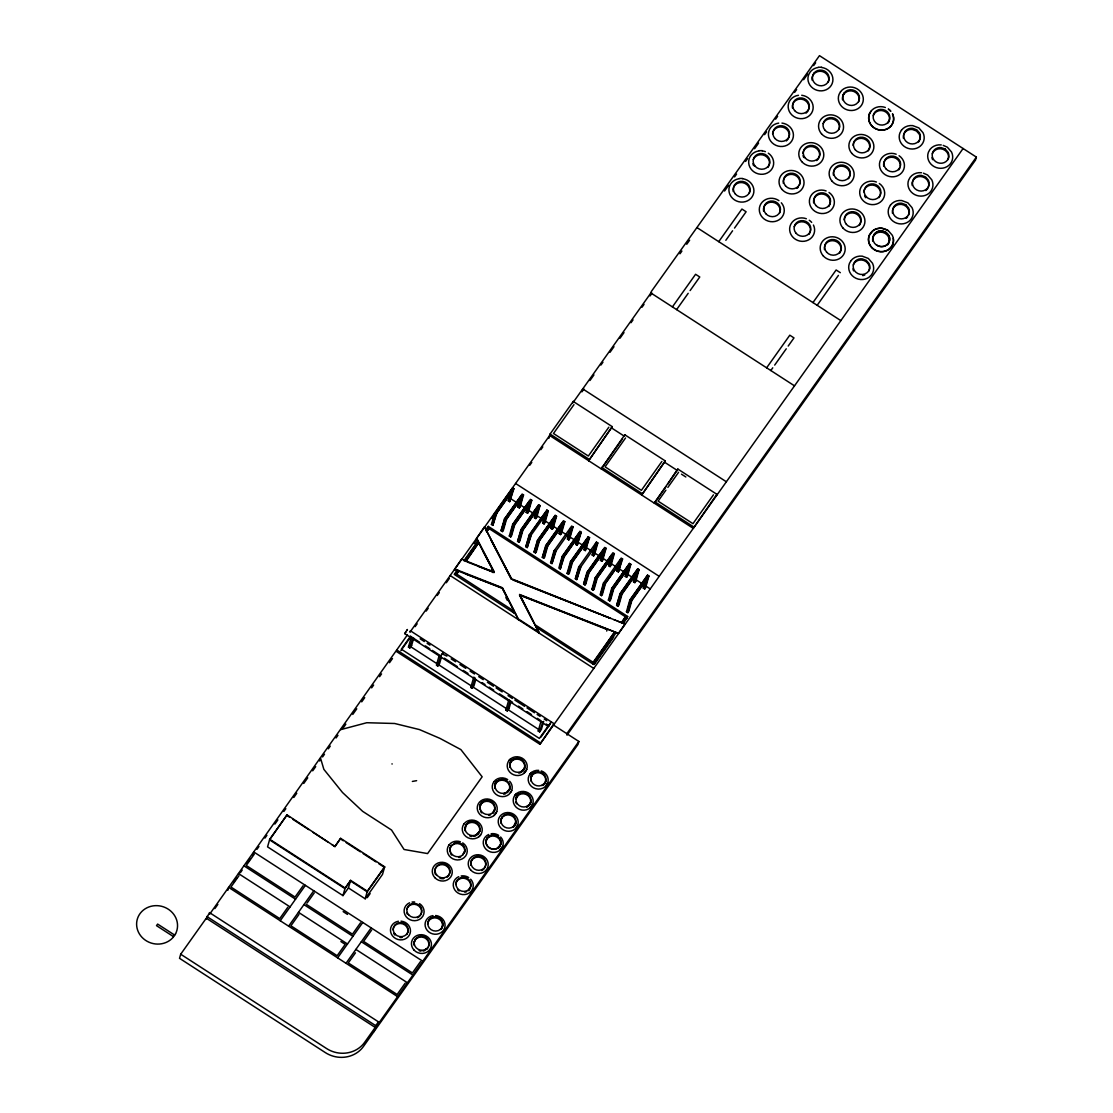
<?xml version="1.0" encoding="UTF-8"?>
<svg xmlns="http://www.w3.org/2000/svg" width="1113" height="1113" viewBox="0 0 1113 1113"><rect width="100%" height="100%" fill="white"/><g stroke="black" fill="none" stroke-linecap="round" stroke-linejoin="round"><path stroke-width="1.5" d="M548.292 726.469L550.949 722.337L548.292 726.469L404.673 633.603L407.4 629.499L407.066 630.348M479.981 806.842L481.178 803.405L484.085 801.068L482.235 801.805A7.902 7.332 15.9 0 0 479.647 806.8L481.192 803.405A7.554 7.026 15.9 0 0 483.404 813.241A7.554 7.026 15.9 0 0 493.796 811.558L495.007 808.121M500.627 844.586L496.885 848.551A7.568 7.026 15.9 0 1 485.964 841.484L487.174 838.061L490.068 835.71A7.568 7.026 15.9 0 1 500.627 844.572M535.033 772.408L533.183 773.145A7.902 7.332 15.9 0 0 530.595 778.14L532.125 774.759L535.033 772.408A7.554 7.026 15.9 0 1 545.954 779.476L545.593 781.27M414.189 942.544L415.386 939.108M475.919 834.987L479.981 831.119L477.547 834.013A7.568 7.026 15.9 0 1 465.151 829.769L466.208 824.496L469.102 822.159M465.025 850.332L462.549 855.118A7.554 7.026 15.9 0 1 451.21 845.616L450.362 847.243M485.964 841.484L487.174 838.061A7.554 7.026 15.9 0 1 497.567 836.364A7.554 7.026 15.9 0 1 499.779 846.214L498.513 847.563M500.947 820.392L502.158 816.956A7.554 7.026 15.9 0 0 513.496 826.472L515.055 825.29L515.931 823.578L513.483 826.472L515.973 821.686A7.554 7.026 15.9 0 0 505.052 814.619L502.158 816.956M518.435 794.487L518.213 794.237A7.902 7.332 15.9 0 0 515.611 799.245L517.155 795.851L520.049 793.513M515.945 799.273L518.421 794.501M515.611 823.481L515.973 821.686M530.929 778.182L532.125 774.759A7.554 7.026 15.9 0 0 543.478 784.262L545.913 781.382A7.902 7.332 15.9 0 1 542.003 785.528L543.464 784.262M180.696 954.217L326.54 1048.516A27.686 25.724 15.9 0 0 364.647 1042.325L375.22 1027.438L206.281 918.211L180.696 954.217L179.527 958.321L325.372 1052.62A27.686 25.724 15.9 0 0 363.478 1046.429L578.023 744.388L578.857 741.453L553.551 725.078L553.968 723.617L410.349 630.751L409.932 632.212L549.655 435.503L693.274 528.369L716.855 494.297L677.859 469.074L654.277 503.159L665.866 486.854M205.947 919.38L209.508 912.618L378.448 1021.845L377.613 1024.781M227.831 890.33L228.666 887.395L397.591 996.636M252.985 854.923L253.82 852.002L422.745 961.229M332.091 844.711L335.013 846.603L287.043 814.883L269.722 839.258L267.565 846.868L342.957 895.617L348.411 887.937L350.581 880.341L367.346 891.193L365.189 898.789L348.411 887.937M378.823 863.73L384.5 867.403L367.179 891.791L350.414 880.94L344.96 888.619L269.555 839.856L287.043 814.883M319.681 761.014L320.516 758.078L323.855 769.347L342.512 792.498L362.657 811.349L391.539 830.034L404.061 849.483L427.601 853.574L482.152 776.791L460.879 749.592L439.913 738.364L419.476 729.585L394.656 723.492L366.761 722.727L340.717 729.641M335.013 846.603L340.634 838.339L384.667 866.804L382.51 874.401L365.189 898.789M209.675 914.135L407.428 634.855M413.702 638.139L411.615 645.47L409.834 647.989L408.457 647.098L411.198 637.485M409.834 647.989L412.756 637.721L410.21 636.08M342.957 895.617L345.127 888.021L350.581 880.341M467.057 561.94L494.172 572.277L461.589 559.129L454.452 569.536L502.283 588.346L514.178 611.26L513.761 612.734L512.175 609.674M456.511 573.974L456.093 575.435L458.528 571.136L456.511 573.974L514.178 611.26M437.799 666.075L440.72 655.807L439.357 654.917L436.421 665.184L437.799 666.075L439.593 663.557L441.416 657.143M442.334 653.929L446.883 656.114M466.319 574.197L502.366 588.054L518.616 619.83L502.45 587.761L454.619 568.952M485.713 530.038L488.301 526.379L627.662 616.491L622.89 623.224L625.242 624.143L511.465 578.746L484.517 526.839L476.447 538.567L494.089 572.569L478.089 566.28M484.517 526.839L511.298 579.33M485.88 530.664L488.301 526.379M488.37 529.997L488.788 528.522L486.562 531.666M482.708 550.643L494.172 572.277M491.445 524.473L494.756 512.829L496.134 513.719L492.822 525.364L491.445 524.473L492.336 523.207M492.781 521.635L495.494 512.147L496.857 513.037L492.822 525.364M490.624 539.499L511.465 578.746M508.293 500.808L511.465 489.664L512.843 490.555L509.671 501.699L508.293 500.808L509.184 499.542M509.601 498.081L510.436 495.146M511.688 490.75L512.523 487.814L513.9 488.704L509.671 501.699M501.073 530.692L504.398 519.048L522.15 494.047L523.527 494.923L520.188 506.665L519.298 507.918L517.921 507.027L521.093 495.883L505.121 518.38L501.073 530.692L502.45 531.583L503.34 530.331L506.498 519.27L522.47 496.774L519.298 507.918M502.45 531.583L505.761 519.938L523.527 494.923M527.548 513.26L530.72 502.116L514.749 524.599L511.59 535.673L510.7 536.925L509.323 536.035L512.648 524.39L530.414 499.375L531.791 500.266L528.438 511.994L527.548 513.26L526.171 512.37L529.343 501.226L513.371 523.722L510.672 533.197M517.921 507.027L520.481 499.904M510.7 536.925L514.025 525.28L531.791 500.266M470.813 687.431L473.748 677.163L475.112 678.054L472.19 688.321L470.813 687.431L472.608 684.912M374.051 1031.556L375.721 1025.685L378.448 1021.845M475.808 679.389L473.985 685.803L472.19 688.321M517.587 541.377L520.898 529.718L538.664 504.718L540.042 505.608L536.703 517.336L535.798 518.588L534.435 517.698L537.607 506.554L521.621 529.051L517.587 541.377L518.95 542.268L519.854 541.001L522.999 529.941L538.984 507.445L535.798 518.588M527.492 509.643L528.327 506.707M518.95 542.268L522.275 530.609L540.042 505.608M548.82 438.439L550.072 434.042L573.237 401.431L612.233 426.641L588.652 460.726L612.233 426.641M525.837 546.706L529.885 534.393L531.263 535.283L527.214 547.596L525.837 546.706L529.148 535.061L546.914 510.046L548.292 510.937L544.953 522.665L544.062 523.931L542.685 523.04L545.857 511.897L547.234 512.787L544.062 523.931M537.829 507.653L538.664 504.718M527.214 547.596L530.525 535.951L548.292 510.937M573.237 401.431L572.819 402.892L650.896 292.983L794.515 385.849M519.66 594.523L539.235 633.158L519.66 594.523L618.438 633.38L625.409 623.558M462.716 842.889A10.059 9.335 15.9 0 1 465.651 855.994L463.954 857.789A10.059 9.335 15.9 0 1 450.765 857.469A10.059 9.335 15.9 0 1 448.873 845.143L448.929 844.948M555.484 518.129L539.513 540.612L536.355 551.672L535.464 552.938L534.087 552.048L537.412 540.403L555.178 515.389L556.542 516.279L553.203 528.007L552.312 529.273L550.935 528.383L554.107 517.239L555.484 518.129L552.312 529.273M554.107 517.239L538.136 539.722L534.087 552.048M543.993 520.314L544.827 517.378M546.08 512.982L546.914 510.046M535.464 552.938L538.789 541.294L556.542 516.279M463.871 824.037A10.059 9.335 15.9 0 1 476.573 821.144A10.059 9.335 15.9 0 1 481.762 832.705L480.649 834.875A10.059 9.335 15.9 0 1 467.947 837.769A10.059 9.335 15.9 0 1 462.744 826.208L463.926 823.829M542.337 557.39L545.662 545.732L563.428 520.731L564.806 521.621L561.467 533.35L560.562 534.602L559.185 533.711L562.371 522.567L546.386 545.064L542.337 557.39L543.714 558.281L544.619 557.015L547.763 545.954L563.735 523.458L560.562 534.602M552.66 524.181L550.935 528.383M554.344 518.324L555.178 515.389M543.714 558.281L547.039 546.622L564.806 521.621M510.895 702.066L509.058 708.48L507.278 710.998L505.9 710.108L508.822 699.84M507.278 710.998L510.199 700.731M556.013 551.297L551.978 563.609L550.601 562.719L553.912 551.074L571.679 526.059L573.056 526.95L569.717 538.678L568.826 539.944L567.449 539.054L570.621 527.91M551.937 559.881L554.65 550.406M559.185 533.711L561.342 528.063M551.978 563.609L555.29 551.965L573.056 526.95M509.671 781.243A10.059 9.335 15.9 0 1 511.743 790.494L508.933 794.459A10.059 9.335 15.9 0 1 495.744 794.153A10.059 9.335 15.9 0 1 493.852 781.827L493.908 781.632M577.077 545.273L581.306 532.292L579.929 531.402L562.176 556.417L558.851 568.061L560.229 568.952L564.277 556.625L580.249 534.143L577.077 545.273L575.699 544.396L578.871 533.252L562.9 555.735M562.441 557.321L559.742 566.795L561.119 567.686M560.229 568.952L563.54 557.307L581.306 532.292M568.826 539.944L571.999 528.8M508.891 760.527L510.533 758.927M588.499 539.471L572.527 561.968L569.383 573.028L568.479 574.28L567.101 573.404L570.426 561.745L588.193 536.744L589.57 537.635L585.327 550.615L583.949 549.725L587.121 538.581L588.499 539.471L585.327 550.615M568.451 570.552L571.15 561.077L587.121 538.581M575.699 544.396L577.842 538.734M579.094 534.337L579.929 531.402M568.479 574.28L571.804 562.635L589.57 537.635M665.282 460.935L641.7 495.021L665.282 460.935L624.81 434.78L601.229 468.851L622.459 438.953M575.365 578.732L579.4 566.42L580.777 567.296L576.743 579.623L575.365 578.732L578.677 567.087L596.443 542.073L597.82 542.963L594.481 554.691L593.591 555.957L592.213 555.067L595.385 543.923M585.271 546.998L586.106 544.076M587.358 539.666L588.193 536.744M514.874 795.183L516.515 793.583M576.743 579.623L580.054 567.978L597.82 542.963M543.673 721.377L541.391 729.391L539.61 731.895L538.233 731.018L541.155 720.751M539.61 731.895L542.838 721.711M624.81 434.78L624.393 436.24L611.816 428.102M605.013 550.142L589.041 572.639L585.883 583.699L584.993 584.965L583.615 584.075L586.927 572.43L604.693 547.415L606.07 548.306L602.731 560.034L601.841 561.286L600.464 560.396L603.636 549.252L605.013 550.142L601.841 561.286M583.615 584.075L587.664 571.748L603.636 549.252M592.213 555.067L594.773 547.944M595.608 545.008L596.443 542.073M584.993 584.965L588.304 573.306L606.07 548.306M396.298 651.397L539.916 744.263L553.968 723.617M593.591 555.957L596.763 544.814M610.091 566.628L613.263 555.484L597.291 577.981L594.133 589.041L593.243 590.293L591.866 589.403L595.191 577.758L612.957 552.744L614.334 553.634L610.981 565.376L610.091 566.628L608.714 565.738L611.44 556.194M593.215 586.565L595.914 577.091L611.886 554.594M600.464 560.396L602.606 554.747M593.243 590.293L596.568 578.649L614.334 553.634M651.981 293.192L650.062 295.905L651.314 291.509L819.474 55.65L976.365 157.1L975.531 160.035L566.99 735.178M618.341 571.971L622.584 558.976L621.207 558.086L603.441 583.101L600.13 594.745L601.493 595.636L602.397 594.37L605.542 583.309L621.527 560.827L618.341 571.971L616.978 571.08L620.15 559.936M603.719 584.005L601.02 593.493L602.397 594.37M601.493 595.636L604.818 583.991L622.584 558.976M629.777 566.155L613.792 588.652L610.647 599.712L609.757 600.978L608.38 600.088L611.691 588.429L629.457 563.428L630.834 564.319L627.495 576.047L626.605 577.299L625.228 576.409L628.4 565.265L629.777 566.155L626.605 577.299M609.715 597.25L612.428 587.761L628.4 565.265M616.978 571.08L619.12 565.418M609.757 600.978L613.068 589.32L630.834 564.319M593.118 662.305L592.7 663.779L614.348 632.421L593.118 662.305L534.783 624.588M606.195 629.221L519.576 594.815M606.71 631.057L607.128 629.582M616.63 605.416L619.955 593.772L637.721 568.757L639.085 569.647L635.746 581.376L634.855 582.642L633.478 581.751L636.65 570.607L620.678 593.104L616.63 605.416L618.007 606.307L618.898 605.055L622.056 593.994L638.027 571.498L634.855 582.642M626.536 573.682L627.37 570.76M628.622 566.364L629.457 563.428M618.007 606.307L621.332 594.662L639.085 569.647M618.438 633.38L521.093 595.747M633.478 581.751L636.038 574.628M636.886 571.692L637.721 568.757M647.863 577.856L631.892 600.352L628.734 611.413L627.843 612.665L626.466 611.774L629.777 600.13L647.543 575.115L648.921 576.005L645.582 587.734L644.691 589L643.314 588.109L646.486 576.965L647.863 577.856L644.691 589M627.815 608.936L630.514 599.462L646.486 576.965M627.843 612.665L631.154 601.02L648.921 576.005M623.419 623.35L627.662 616.491M645.039 583.922L643.314 588.109M646.709 578.05L647.543 575.115M667.786 484.127L677.859 469.074M716.438 495.758L716.855 494.297M499.083 779.949L496.189 782.286L494.979 785.722A7.568 7.026 15.9 0 0 505.9 792.776L509.963 788.908L507.528 791.802M508.808 790.439L509.643 788.811A7.568 7.026 15.9 0 0 497.455 780.936L497.247 780.686A7.902 7.332 15.9 0 0 494.645 785.681L496.189 782.286M516.599 827.335A10.059 9.335 15.9 0 0 509.601 812.671A10.059 9.335 15.9 0 0 498.652 824.302A10.059 9.335 15.9 0 0 514.902 829.143L517.712 825.178M428.171 921.55L429.02 919.922A7.554 7.026 15.9 0 1 439.426 918.239A7.554 7.026 15.9 0 1 441.624 928.075L440.358 929.425A7.554 7.026 15.9 0 1 428.129 925.793A7.554 7.026 15.9 0 1 436.379 917.042A7.554 7.026 15.9 0 1 441.638 928.075L440.358 929.425M512.439 759.845L514.067 758.857L511.173 761.195L509.629 764.589A7.902 7.332 15.9 0 1 512.217 759.595L512.439 759.845A7.554 7.026 15.9 0 1 524.626 767.706L524.946 767.817A7.902 7.332 15.9 0 1 521.037 771.963L522.498 770.711M456.344 881.899L457.193 880.272M494.645 809.93L492.753 813.144L494.645 809.93A7.554 7.026 15.9 0 0 482.472 802.042M471.328 860.794L472.176 859.166M496.76 811.6A10.059 9.335 15.9 0 1 479.814 814.368A10.059 9.335 15.9 0 1 485.171 799.092A10.059 9.335 15.9 0 1 496.76 811.6L493.935 815.579M510.63 792.665L511.743 790.494M523.792 769.347L524.626 767.72L522.498 770.711L523.778 769.347A7.554 7.026 15.9 0 1 513.385 771.031A7.554 7.026 15.9 0 1 511.173 761.195M526.741 769.403A10.059 9.335 15.9 0 1 509.796 772.158A10.059 9.335 15.9 0 1 515.152 756.882A10.059 9.335 15.9 0 1 526.741 769.403L523.917 773.368M502.742 846.27L499.918 850.235M529.76 804.003L530.929 802.473A7.902 7.332 15.9 0 1 527.019 806.619L529.76 804.003A7.554 7.026 15.9 0 0 527.548 794.167A7.554 7.026 15.9 0 0 517.155 795.851M532.71 804.059A10.059 9.335 15.9 0 1 515.764 806.814A10.059 9.335 15.9 0 1 521.134 791.552A10.059 9.335 15.9 0 1 532.71 804.059L529.899 808.024M538.72 770.349A10.059 9.335 15.9 0 0 528.758 782.495A10.059 9.335 15.9 0 0 544.883 786.933L547.693 782.968M442.445 653.748L442.96 652.496L440.734 656.253M843.264 94.647L844.266 92.866A8.403 7.805 15.9 0 1 858.36 93.909A8.403 7.805 15.9 0 1 851.904 105.443A8.403 7.805 15.9 0 1 843.278 94.647L844.294 92.88M869.406 113.999A12.563 11.673 15.9 0 0 881.746 130.138A12.563 11.673 15.9 0 0 892.473 113.804A12.563 11.673 15.9 0 1 892.89 122.792L891.416 125.449A12.563 11.673 15.9 0 1 875.416 128.607A12.563 11.673 15.9 0 1 869.378 113.985L870.867 111.314A12.563 11.673 15.9 0 1 885.378 107.502M869.406 113.999L870.895 111.328M873.274 115.432L874.275 113.651A8.403 7.819 15.9 0 1 889.009 121.331L888.118 122.917M888.341 121.943L889.343 120.162M873.482 235.775L874.484 233.98A8.403 7.819 15.9 0 1 882.053 230.92L886.115 232.436L888.925 235.65A8.403 7.819 15.9 0 1 888.23 243.455L886.755 244.916A8.403 7.819 15.9 0 1 876.585 244.999M550.365 723.798L548.584 726.316M496.481 510.742L511.465 489.664M214.837 908.625L217.842 904.396M233.73 882.025L236.666 877.879M240.394 872.648L242.217 870.074M247.072 863.243L250.022 859.083M256.964 849.316L258.953 846.52M264.922 838.103L266.911 835.307M274.883 824.093L277.874 819.891M283.843 811.474L285.832 808.678M293.804 797.465L296.781 793.249M303.752 783.441L307.731 777.834M312.711 770.822L315.702 766.62M322.575 756.951L324.495 754.238M328.349 748.826L330.269 746.113M336.043 737.989L337.962 735.29M342.86 728.389L345.837 724.187M352.793 714.407L356.758 708.828M361.725 701.844L364.702 697.642M371.645 687.862L373.634 685.065M379.589 676.69L381.564 673.894M389.508 662.722L392.486 658.52M415.121 626.647L417.138 623.823M426.196 611.065L428.199 608.241M437.256 595.497L439.273 592.659M446.313 582.739L449.332 578.496M474.096 543.631L477.074 539.443M491.932 518.519L495.897 512.94M500.85 505.97L504.815 500.391M510.77 492.002L512.759 489.205M529.774 465.248L531.777 462.424M540.807 449.722L542.81 446.897M583.922 389.021L581.918 391.846L582.753 388.91L726.372 481.776M589.932 380.549L593.939 374.914M600.95 365.036L602.954 362.212M609.98 352.334L613.986 346.7M619.997 338.227L624.003 332.592M631.015 322.714L633.019 319.89M642.034 307.202L644.037 304.378M679.987 253.778L681.907 251.065M686.735 244.276L689.629 240.199M724.563 191.019L728.57 185.384M734.566 176.925L736.569 174.115M745.585 161.427L747.588 158.616M754.586 148.752L758.593 143.118M764.589 134.659L766.593 131.849M775.608 119.161L777.611 116.35M794.612 92.393L796.616 89.583M803.628 79.719L807.621 74.084M813.631 65.625L815.634 62.815M238.975 875.722L230.934 887.019L279.753 918.601L287.808 907.262M254.293 854.144L246.237 865.483L295.056 897.05L303.126 885.711M496.134 513.719L513.9 488.704M496.857 513.037L512.843 490.555M573.96 404.645L553.481 433.486L588.346 456.038L608.825 427.197M456.956 570.524L454.243 574.35L515.611 614.028M477.797 541.182L463.926 560.702L465.498 561.328L478.646 542.81L466.013 561.467M410.321 636.525L401.334 649.185L539.36 738.434L548.347 725.773M454.827 574.405L457.833 570.162M464.844 560.298L477.867 541.948M400.917 650.646L410.906 636.58M408.457 647.098L410.238 644.58L411.615 645.47M509.323 536.035L510.227 534.783M526.171 512.37L527.075 511.104L528.438 511.994M672.419 306.896L695.583 274.285L699.771 276.984L690.116 290.576M718.748 241.66L741.912 209.049L746.113 211.762L734.524 228.068M676.607 309.609L688.196 293.303M725.843 240.297L732.591 230.781M534.435 517.698L535.325 516.446L536.703 517.336M438.216 662.666L437.326 663.932L410.029 646.277M530.873 532.988L545.857 511.897M542.685 523.04L543.575 521.788M280.239 920.743L305.393 885.35M335.18 846.005L340.634 838.339M625.534 437.993L605.055 466.834L641.394 490.332L661.873 461.492M288.629 926.169L313.769 890.762M298.952 914.455L290.896 925.807L337.156 955.719L345.225 944.367L340.884 941.556M307.091 903.005L314.256 892.918M550.601 562.719L551.491 561.467M567.449 539.054L568.34 537.788M567.101 573.404L568.006 572.138M583.949 549.725L584.854 548.472M367.346 891.193L384.667 866.804M367.234 897.662L370.128 893.586M505.9 710.108L506.791 708.856L438.703 664.823M591.866 589.403L592.77 588.151M608.714 565.738L609.604 564.486M665.908 490.151L658.103 501.142L692.968 523.68L713.447 494.84M667.856 487.411L678.582 472.302M360.515 922.83L352.459 934.169L306.2 904.257M337.629 957.876L362.782 922.454M766.634 367.819L789.799 335.194L793.986 337.907L788.199 346.06M812.963 302.583L836.127 269.972L840.329 272.685M346.018 963.288L371.172 927.88M355.464 952.825L348.286 962.926L397.118 994.493L405.188 983.141M371.659 930.023L363.589 941.375L412.422 972.943L420.477 961.604M770.822 370.532L772.756 367.805M774.69 365.092L786.265 348.786M817.165 305.296L838.395 275.398M608.38 600.088L609.27 598.822M625.228 576.409L626.118 575.157M538.233 731.018L539.123 729.752L508.168 709.732M626.466 611.774L627.356 610.522M621.722 622.918L625.395 616.866L621.318 622.612L617.089 620.943M540.946 737.084L547.93 727.234M615.92 633.033L593.605 664.461L535.812 626.995M594.161 664.544L613.68 637.053M539.916 744.263L963.093 148.516M566.823 733.662L976.365 157.1M374.886 1028.621L578.857 741.453M405.786 632.421L404.756 633.617M416.624 780.672L412.366 781.437M493.866 781.813L495.549 780.018A10.059 9.335 15.9 0 1 507.695 779.573M448.887 845.143L450.57 843.348A10.059 9.335 15.9 0 1 460.365 841.748M451.21 845.602L455.954 842.722A7.554 7.026 15.9 0 1 464.664 852.127L462.549 855.118M529.802 774.286L531.499 772.492M477.547 833.999L478.813 832.649M478.952 836.67L480.649 834.875M426.724 948.61L428.004 947.26A7.554 7.026 15.9 0 0 423.385 936.367A7.554 7.026 15.9 0 0 414.231 943.768A7.554 7.026 15.9 0 0 425.11 949.598L426.724 948.624L425.11 949.598M503.438 815.606L505.052 814.619M488.454 836.698L490.068 835.71M504.05 793.332L505.9 792.79M454.104 843.264L455.954 842.722M391.915 763.921L392.221 763.963M818.445 67.225L821.617 67.197M759.177 150.658L762.349 150.631M739.422 178.47L742.594 178.442M943.212 145.386L947.33 147.194L951.518 151.994A12.563 11.673 15.9 0 1 940.791 168.313A12.563 11.673 15.9 0 1 928.437 152.175L929.939 149.504A12.563 11.673 15.9 0 1 941.25 144.913M923.456 173.197L927.574 174.991L931.762 179.791A12.563 11.673 15.9 0 1 921.035 196.125A12.563 11.673 15.9 0 1 908.681 179.972L910.184 177.315A12.563 11.673 15.9 0 1 921.494 172.724M465.359 826.124L466.208 824.496A7.568 7.026 15.9 0 1 479.675 831.008M512.982 579.678L610.634 618.411L602.62 615.252M512.898 579.97L599.42 614M614.112 619.774L615.67 620.386M945.299 149.114L941.236 147.598A8.403 7.819 15.9 0 0 933.668 150.672L932.666 152.453A8.403 7.805 15.9 0 0 935.755 161.677A8.403 7.819 15.9 0 0 948.109 152.328L945.313 149.128M905.787 204.736L901.725 203.22A8.403 7.819 15.9 0 0 894.156 206.295L893.155 208.075A8.403 7.819 15.9 0 0 901.419 218.885A8.403 7.819 15.9 0 0 908.598 207.95L905.801 204.75M238.488 873.566L290.076 906.9M298.465 912.312L347.493 943.991M697.225 227.748L840.844 320.614M664.864 462.41L677.441 470.549M681.49 474.18L685.845 476.99M550.072 434.042L589.069 459.252M601.646 467.39L642.118 493.56M654.694 501.685L693.691 526.908M515.583 483.473L659.202 576.339M508.085 496.996L650.256 588.93M518.811 505.775L520.188 506.665M560.089 532.459L561.467 533.35M576.59 543.13L577.967 544.02M593.104 553.801L594.481 554.691M601.354 559.143L602.731 560.034M617.868 569.814L619.245 570.705M634.368 580.485L635.746 581.376M505.121 518.38L506.498 519.27M513.371 523.722L514.749 524.599M538.136 539.722L539.513 540.612M546.386 545.064L547.763 545.954M571.15 561.077L572.527 561.968M587.664 571.748L589.041 572.639M620.678 593.104L622.056 593.994M504.398 519.048L505.761 519.938M512.648 524.39L514.025 525.28M520.898 529.718L522.275 530.609M529.148 535.061L530.525 535.951M537.412 540.403L538.789 541.294M545.662 545.732L547.039 546.622M553.912 551.074L555.29 551.965M562.176 556.417L563.54 557.307M570.426 561.745L571.804 562.635M578.677 567.087L580.054 567.978M586.927 572.43L588.304 573.306M595.191 577.758L596.568 578.649M603.441 583.101L604.818 583.991M611.691 588.429L613.068 589.32M619.955 593.772L621.332 594.662M629.777 600.13L631.154 601.02M501.963 529.44L503.34 530.331M543.241 556.124L544.619 557.015M584.506 582.809L585.883 583.699M487.884 527.84L627.245 617.952M518.783 619.231L539.402 632.574M450.167 575.56L593.786 668.426M420.144 638.82L424.345 641.547M427.142 643.356L429.938 645.164M451.196 658.91L455.62 661.762M459.878 664.531L465.804 668.356M470.02 671.069L474.541 674.005M478.701 676.69L483.265 679.64M487.383 682.311L493.449 686.234M496.064 687.917L502.186 691.883M508.015 695.639L512.37 698.463M514.804 700.035L524.654 706.407M526.936 707.882L534.504 712.779M537.12 714.463L540.125 716.41M544.215 719.054L546.747 720.695M413.813 638.459L419.629 642.215M425.347 645.874L429.799 648.796M432.345 650.395L438.508 654.43M444.324 658.186L450.779 662.305M451.586 662.889L457.401 666.645M463.217 670.402L468.003 673.448M482.096 682.617L485.004 684.495M489.15 687.124L493.727 690.13M499.528 693.886L507.389 698.922M508.251 699.521L512.606 702.345M518.421 706.101L522.86 708.925M527.089 711.652L531.499 714.56M537.315 718.316L540.222 720.194M546.233 724.034L548.765 725.676M507.695 707.59L509.058 708.48M540.014 728.5L541.391 729.391M396.715 649.936L540.334 742.802M340.467 838.924L343.305 840.76M346.143 842.597L360.348 851.793M363.186 853.629L375.971 861.893M286.876 815.481L289.797 817.359M292.705 819.251L308.76 829.63M313.129 832.454L327.723 841.887M269.722 839.258L345.127 888.021M343.166 911.617L347.506 914.413M243.97 865.858L295.543 899.207M303.932 904.632L352.946 936.325M361.322 941.737L412.895 975.085M355.882 949.417L407.455 982.765M206.781 916.444L375.721 1025.685M174.741 935.143L157.629 924.082L156.516 925.654L173.614 936.715M487.174 838.061L486.325 839.689A7.554 7.026 15.9 0 0 498.499 847.563M519.493 595.121L533.266 621.652M476.614 537.982L494.255 571.985M491.362 569.578L492.906 572.541M505.831 597.458L507.417 600.505M464.997 827.933L465.151 829.769M392.972 929.856A7.554 7.026 15.9 0 1 402.809 923.873A7.554 7.026 15.9 0 1 406.788 934.586M402.043 937.466A7.554 7.026 15.9 0 1 400.082 937.536M394.892 935.031A7.554 7.026 15.9 0 1 393.779 933.459M912.215 185.481A8.403 7.819 15.9 0 1 923.289 177.092A8.403 7.819 15.9 0 1 925.849 190.573M464.9 830.66A7.554 7.026 15.9 0 1 474.583 822.827A7.554 7.026 15.9 0 1 477.282 834.889M475.668 835.877A7.554 7.026 15.9 0 1 473.818 836.42M471.856 836.489A7.554 7.026 15.9 0 1 469.936 836.086M833.4 175.103A8.403 7.819 15.9 0 1 843.417 166.394A8.403 7.819 15.9 0 1 848.509 178.734M842.569 99.864A8.403 7.819 15.9 0 1 842.931 95.815L843.932 94.035A8.403 7.819 15.9 0 1 858.68 101.714M455.732 884.585A7.554 7.026 15.9 0 1 466.472 878.978A7.554 7.026 15.9 0 1 468.267 890.664M466.653 891.638A7.554 7.026 15.9 0 1 464.803 892.195M459.14 890.998A7.554 7.026 15.9 0 1 457.652 889.746M824.455 249.618A8.403 7.819 15.9 0 1 834.458 240.909A8.403 7.819 15.9 0 1 839.55 253.249M794.251 226.676A8.403 7.819 15.9 0 1 805.965 222.781A8.403 7.819 15.9 0 1 808.998 234.356M484.531 868.196A7.554 7.026 15.9 0 1 481.637 870.533M470.869 865.316A7.554 7.026 15.9 0 1 478.632 857.093A7.554 7.026 15.9 0 1 485.379 866.568M528.48 805.367A7.554 7.026 15.9 0 1 516.307 797.478M427.559 924.235A7.554 7.026 15.9 0 1 437.395 918.253A7.554 7.026 15.9 0 1 441.374 928.965M541.294 770.892A10.059 9.335 15.9 0 1 546.58 785.124M844.099 219.748A8.403 7.819 15.9 0 1 855.271 213.418A8.403 7.819 15.9 0 1 859.306 225.438M798.411 186.928A8.403 7.819 15.9 0 1 796.936 188.389M783.315 183.297A8.403 7.819 15.9 0 1 792.247 174.393A8.403 7.819 15.9 0 1 799.412 185.148M494.882 788.449A7.554 7.026 15.9 0 1 504.565 780.616A7.554 7.026 15.9 0 1 507.264 792.679M505.65 793.666A7.554 7.026 15.9 0 1 503.799 794.209M753.292 159.604A8.403 7.819 15.9 0 1 765.007 155.723A8.403 7.819 15.9 0 1 768.04 167.284M753.598 165.628A8.403 7.819 15.9 0 1 752.931 163.653M479.898 809.554A7.554 7.026 15.9 0 1 488.621 801.457A7.554 7.026 15.9 0 1 493.56 812.434M490.666 814.772A7.554 7.026 15.9 0 1 488.802 815.314M481.651 812.866A7.554 7.026 15.9 0 1 480.552 811.307M509.879 767.344A7.554 7.026 15.9 0 1 519.562 759.511A7.554 7.026 15.9 0 1 522.261 771.573M520.647 772.561A7.554 7.026 15.9 0 1 518.783 773.104M470.674 879.214A10.059 9.335 15.9 0 1 469.255 892.946A10.059 9.335 15.9 0 1 454.758 889.885A10.059 9.335 15.9 0 1 458.709 876.682M461.172 875.959A10.059 9.335 15.9 0 1 468.698 877.545M899.819 168.035A8.403 7.819 15.9 0 1 898.817 169.816M883.708 166.185A8.403 7.819 15.9 0 1 891.555 157.225A8.403 7.819 15.9 0 1 900.278 166.046M460.671 856.982A7.554 7.026 15.9 0 1 458.82 857.525M451.669 855.076A7.554 7.026 15.9 0 1 450.57 853.518M449.916 851.765A7.554 7.026 15.9 0 1 457.666 843.529A7.554 7.026 15.9 0 1 464.413 853.003M813.645 202.9A8.403 7.819 15.9 0 1 823.662 194.205A8.403 7.819 15.9 0 1 828.754 206.545M823.175 123.626A8.403 7.819 15.9 0 1 833.887 119.286A8.403 7.819 15.9 0 1 838.924 129.525M500.655 837.004A10.059 9.335 15.9 0 1 499.236 850.735A10.059 9.335 15.9 0 1 484.739 847.675A10.059 9.335 15.9 0 1 488.69 834.486M491.139 833.762A10.059 9.335 15.9 0 1 498.666 835.348M864.745 275.05A8.403 7.819 15.9 0 1 862.672 275.593M853.615 270.89A8.403 7.819 15.9 0 1 852.961 268.915M853.323 264.866A8.403 7.819 15.9 0 1 864.022 260.525A8.403 7.819 15.9 0 1 869.058 270.765M792.442 108.031A8.403 7.819 15.9 0 1 803.503 99.655A8.403 7.819 15.9 0 1 806.076 113.123M888.077 230.628A12.563 11.673 15.9 0 0 872.87 230.753L869.253 235.483A12.563 11.673 15.9 0 0 873.886 249.27A12.563 11.673 15.9 0 0 889.092 249.145L891.29 246.961A12.563 11.673 15.9 0 0 892.334 235.302L888.16 230.516L882.066 228.235A12.563 11.673 15.9 0 0 870.756 232.826A12.563 11.673 15.9 0 0 873.802 249.382A12.563 11.673 15.9 0 0 891.207 247.072L892.709 244.415A12.563 11.673 15.9 0 0 893.252 238.377M427.754 948.151A7.554 7.026 15.9 0 1 426.474 949.5M424.86 950.488A7.554 7.026 15.9 0 1 423.01 951.031M421.048 951.1A7.554 7.026 15.9 0 1 419.114 950.697M414.092 945.271A7.554 7.026 15.9 0 1 421.841 937.035A7.554 7.026 15.9 0 1 428.588 946.509M435.6 915.512A10.059 9.335 15.9 0 1 443.906 929.605A10.059 9.335 15.9 0 1 427.086 930.231A10.059 9.335 15.9 0 1 432.999 915.609M872.703 241.104A8.403 7.819 15.9 0 1 882.72 232.394A8.403 7.819 15.9 0 1 887.812 244.735M918.573 142.005A8.403 7.819 15.9 0 0 919.268 134.214L916.472 131L912.396 129.484A8.403 7.819 15.9 0 0 904.827 132.544L903.826 134.339A8.403 7.819 15.9 0 0 903.464 138.374M932.638 159.646A8.403 7.819 15.9 0 1 931.971 157.67M932.332 153.622A8.403 7.819 15.9 0 1 943.031 149.295A8.403 7.819 15.9 0 1 948.081 159.521M406.955 908.876A7.554 7.026 15.9 0 1 418.989 906.135A7.554 7.026 15.9 0 1 417.514 917.738M407.414 914.274A7.554 7.026 15.9 0 1 406.746 912.521M530.831 780.909A7.554 7.026 15.9 0 1 540.515 773.076A7.554 7.026 15.9 0 1 543.227 785.138M829.004 192.438A12.563 11.673 15.9 0 1 828.169 212.18A12.563 11.673 15.9 0 1 809.429 202.427A12.563 11.673 15.9 0 1 826.11 190.935M863.855 191.937A8.403 7.819 15.9 0 1 875.027 185.607A8.403 7.819 15.9 0 1 879.061 197.627M865.803 197.738A8.403 7.819 15.9 0 1 864.62 195.971M516.056 798.369A7.554 7.026 15.9 0 1 528.091 795.628A7.554 7.026 15.9 0 1 526.616 807.231M516.502 803.767A7.554 7.026 15.9 0 1 515.848 802M812.198 80.219A8.403 7.819 15.9 0 1 812.56 76.185L813.561 74.39A8.403 7.819 15.9 0 1 828.295 82.07M781.326 202.789A12.563 11.673 15.9 0 1 775.065 221.445A12.563 11.673 15.9 0 1 759.469 207.575A12.563 11.673 15.9 0 1 778.919 200.632M907.568 216.924A8.403 7.819 15.9 0 1 906.093 218.385M892.459 213.293A8.403 7.819 15.9 0 1 901.391 204.389A8.403 7.819 15.9 0 1 908.57 215.143M813.436 225.035A12.563 11.673 15.9 0 1 804.337 241.257A12.563 11.673 15.9 0 1 789.674 228.193A12.563 11.673 15.9 0 1 806.355 218.746M809.262 220.249A12.563 11.673 15.9 0 1 811.669 222.405M486.075 840.579A7.554 7.026 15.9 0 1 497.316 837.254A7.554 7.026 15.9 0 1 498.248 848.454M853.045 145.233A8.403 7.819 15.9 0 1 864.217 138.902A8.403 7.819 15.9 0 1 868.251 150.923M733.175 191.464A8.403 7.819 15.9 0 1 742.107 182.56A8.403 7.819 15.9 0 1 749.286 193.314M500.85 823.105A7.554 7.026 15.9 0 1 510.533 815.286A7.554 7.026 15.9 0 1 513.246 827.349M768.304 153.177A12.563 11.673 15.9 0 1 769.236 171.819A12.563 11.673 15.9 0 1 749.856 167.145A12.563 11.673 15.9 0 1 758.955 150.923M762.21 150.895A12.563 11.673 15.9 0 1 765.396 151.66M879.326 183.52A12.563 11.673 15.9 0 1 878.477 203.276A12.563 11.673 15.9 0 1 859.737 193.509A12.563 11.673 15.9 0 1 876.432 182.003M419.559 903.645A10.059 9.335 15.9 0 1 421.424 917.988A10.059 9.335 15.9 0 1 406.12 916.681A10.059 9.335 15.9 0 1 409.57 902.782M412.033 902.059A10.059 9.335 15.9 0 1 414.634 901.961M802.96 153.427A8.403 7.819 15.9 0 1 815.133 147.556A8.403 7.819 15.9 0 1 816.692 160.578M803.725 157.462A8.403 7.819 15.9 0 1 803.057 155.486M763.56 211.094A8.403 7.819 15.9 0 1 772.492 202.204A8.403 7.819 15.9 0 1 779.657 212.959M435.573 874.623A7.554 7.026 15.9 0 1 438.299 865.538A7.554 7.026 15.9 0 1 448.289 867.639A7.554 7.026 15.9 0 1 447.301 877.1M443.837 878.63A7.554 7.026 15.9 0 1 439.955 878.296M899.081 155.709A12.563 11.673 15.9 0 1 898.233 175.464A12.563 11.673 15.9 0 1 879.493 165.698A12.563 11.673 15.9 0 1 896.174 154.206M821.477 67.462A12.563 11.673 15.9 0 1 832.747 81.569A12.563 11.673 15.9 0 1 817.234 90.362A12.563 11.673 15.9 0 1 808.664 74.724L810.153 72.053A12.563 11.673 15.9 0 1 818.208 67.49M772.575 133.783A8.403 7.819 15.9 0 1 784.748 127.912A8.403 7.819 15.9 0 1 786.321 140.934M742.454 178.706A12.563 11.673 15.9 0 1 752.263 196.598A12.563 11.673 15.9 0 1 731.199 196.764A12.563 11.673 15.9 0 1 739.199 178.734M781.966 123.084A12.563 11.673 15.9 0 1 791.774 140.975A12.563 11.673 15.9 0 1 770.697 141.142A12.563 11.673 15.9 0 1 778.697 123.112M801.722 95.273A12.563 11.673 15.9 0 1 811.516 113.164A12.563 11.673 15.9 0 1 790.453 113.331A12.563 11.673 15.9 0 1 798.452 95.301M401.014 921.147A10.059 9.335 15.9 0 1 409.306 935.24A10.059 9.335 15.9 0 1 392.486 935.866A10.059 9.335 15.9 0 1 398.398 921.244M813.895 73.221L812.893 75.002A8.403 7.819 15.9 0 0 821.519 85.798A8.403 7.819 15.9 0 0 827.989 74.265A8.403 7.819 15.9 0 0 813.895 73.221M840.538 91.697L839.063 94.382A12.563 11.673 15.9 0 0 851.96 110.507A12.563 11.673 15.9 0 0 861.629 93.269A12.563 11.673 15.9 0 0 840.552 91.711M874.609 112.483L873.622 114.277A8.403 7.819 15.9 0 0 882.261 125.073A8.403 7.819 15.9 0 0 888.731 113.54A8.403 7.819 15.9 0 0 874.623 112.496M901.433 130.207L899.93 132.878A12.563 11.673 15.9 0 0 912.284 149.031A12.563 11.673 15.9 0 0 923.011 132.697L918.837 127.898L912.743 125.616A12.563 11.673 15.9 0 0 901.433 130.207M905.161 131.376L904.159 133.157A8.403 7.819 15.9 0 0 912.423 143.967A8.403 7.819 15.9 0 0 919.602 133.031L916.806 129.831L912.73 128.301A8.403 7.819 15.9 0 0 905.161 131.376M850.916 260.748L849.428 263.419A12.563 11.673 15.9 0 0 854.047 277.193A12.563 11.673 15.9 0 0 869.253 277.067L871.451 274.883A12.563 11.673 15.9 0 0 872.495 263.224L868.321 258.439L862.227 256.157A12.563 11.673 15.9 0 0 850.916 260.748M854.659 261.917L853.657 263.698A8.403 7.819 15.9 0 0 866.916 272.838L868.39 271.377A8.403 7.819 15.9 0 0 869.086 263.572L866.29 260.372L862.227 258.842A8.403 7.819 15.9 0 0 854.659 261.917M890.428 205.126L888.925 207.797A12.563 11.673 15.9 0 0 901.28 223.936A12.563 11.673 15.9 0 0 912.006 207.602L907.832 202.816L901.739 200.535A12.563 11.673 15.9 0 0 890.428 205.126M913.912 178.483L912.91 180.264A8.403 7.819 15.9 0 0 921.174 191.074A8.403 7.819 15.9 0 0 928.353 180.139L925.557 176.939L921.481 175.409A8.403 7.819 15.9 0 0 913.912 178.483M889.148 241.771L888.146 243.566A8.403 7.819 15.9 0 1 876.501 245.11A8.403 7.819 15.9 0 1 874.401 234.106L875.875 232.645A8.403 7.819 15.9 0 1 889.148 241.771M175.548 933.821L172.626 937.925A20.577 19.116 15.9 0 1 138.443 932.151A20.577 19.116 15.9 0 1 157.267 905.662A20.577 19.116 15.9 0 1 175.548 933.821M469.797 888.424L468.531 889.774A7.554 7.026 15.9 0 1 456.302 886.143A7.554 7.026 15.9 0 1 464.538 877.392A7.554 7.026 15.9 0 1 469.797 888.411L468.754 890.01L469.797 888.424M484.781 867.333L483.515 868.669A7.554 7.026 15.9 0 1 471.286 865.038A7.554 7.026 15.9 0 1 479.536 856.287A7.554 7.026 15.9 0 1 484.781 867.319M395.143 934.141A7.554 7.026 15.9 0 0 407.887 932.068A7.554 7.026 15.9 0 0 399.177 922.663A7.554 7.026 15.9 0 0 395.143 934.141M801.75 161.622A12.563 11.673 15.9 0 0 823.064 158.783A12.563 11.673 15.9 0 0 809.081 142.756A12.563 11.673 15.9 0 0 801.75 161.622M826.625 252.178A8.403 7.819 15.9 0 0 840.885 250.286A8.403 7.819 15.9 0 0 831.536 239.559A8.403 7.819 15.9 0 0 826.625 252.178M855.341 149.852A8.403 7.805 15.9 0 0 869.587 147.959A8.403 7.805 15.9 0 0 860.238 137.247A8.403 7.805 15.9 0 0 855.341 149.852M851.848 153.427A12.563 11.673 15.9 0 0 873.149 150.589A12.563 11.673 15.9 0 0 859.166 134.562A12.563 11.673 15.9 0 0 851.848 153.427M832.093 181.238A12.563 11.673 15.9 0 0 853.393 178.4A12.563 11.673 15.9 0 0 839.411 162.373A12.563 11.673 15.9 0 0 832.093 181.238M755.115 166.227A8.403 7.819 15.9 0 0 769.375 164.334A8.403 7.819 15.9 0 0 760.012 153.594A8.403 7.819 15.9 0 0 755.115 166.227M765.744 213.668A8.403 7.805 15.9 0 0 779.99 211.776A8.403 7.805 15.9 0 0 770.641 201.063A8.403 7.805 15.9 0 0 765.744 213.668M785.5 185.857A8.403 7.805 15.9 0 0 799.746 183.965A8.403 7.805 15.9 0 0 790.397 173.252A8.403 7.805 15.9 0 0 785.5 185.857M885.892 168.759A8.403 7.819 15.9 0 0 900.153 166.867A8.403 7.819 15.9 0 0 890.79 156.126A8.403 7.819 15.9 0 0 885.892 168.759M815.829 205.474A8.403 7.805 15.9 0 0 830.075 203.582A8.403 7.805 15.9 0 0 820.726 192.869A8.403 7.805 15.9 0 0 815.829 205.474M846.381 224.367A8.403 7.819 15.9 0 0 860.641 222.489A8.403 7.819 15.9 0 0 851.292 211.748A8.403 7.819 15.9 0 0 846.381 224.367M794.612 110.604A8.403 7.819 15.9 0 0 808.873 108.712A8.403 7.819 15.9 0 0 799.524 97.986A8.403 7.819 15.9 0 0 794.612 110.604M890.678 111.161A12.563 11.673 15.9 0 0 888.271 109.018A12.563 11.673 15.9 0 1 890.706 111.175M781.994 189.433A12.563 11.673 15.9 0 0 803.308 186.594A12.563 11.673 15.9 0 0 789.326 170.567A12.563 11.673 15.9 0 0 781.994 189.433M414.008 950.071A10.059 9.335 15.9 0 0 430.954 947.316A10.059 9.335 15.9 0 0 419.364 934.809A10.059 9.335 15.9 0 0 414.008 950.071M842.889 227.942A12.563 11.673 15.9 0 0 864.203 225.118A12.563 11.673 15.9 0 0 850.221 209.077A12.563 11.673 15.9 0 0 842.889 227.942M821.505 133.81A12.563 11.673 15.9 0 0 842.805 130.986A12.563 11.673 15.9 0 0 828.837 114.959A12.563 11.673 15.9 0 0 821.505 133.81M824.997 130.249A8.403 7.805 15.9 0 0 839.258 128.343A8.403 7.805 15.9 0 0 829.908 117.63A8.403 7.805 15.9 0 0 824.997 130.249M835.585 177.663A8.403 7.805 15.9 0 0 849.831 175.771A8.403 7.805 15.9 0 0 840.482 165.058A8.403 7.805 15.9 0 0 835.585 177.663M735.359 194.024A8.403 7.819 15.9 0 0 749.619 192.146A8.403 7.819 15.9 0 0 740.256 181.405A8.403 7.819 15.9 0 0 735.359 194.024M470.799 870.129A10.059 9.335 15.9 0 0 487.744 867.375A10.059 9.335 15.9 0 0 476.155 854.867A10.059 9.335 15.9 0 0 470.799 870.129M866.137 196.57A8.403 7.819 15.9 0 0 880.397 194.678A8.403 7.819 15.9 0 0 871.048 183.937A8.403 7.819 15.9 0 0 866.137 196.57M408.763 914.956A7.554 7.026 15.9 0 0 421.507 912.883A7.554 7.026 15.9 0 0 412.798 903.478A7.554 7.026 15.9 0 0 408.763 914.956M796.073 233.285A8.403 7.805 15.9 0 0 810.334 231.393A8.403 7.805 15.9 0 0 800.97 220.68A8.403 7.805 15.9 0 0 796.073 233.285M805.242 158.046A8.403 7.805 15.9 0 0 819.502 156.154A8.403 7.805 15.9 0 0 810.153 145.441A8.403 7.805 15.9 0 0 805.242 158.046M823.133 255.753A12.563 11.673 15.9 0 0 844.447 252.929A12.563 11.673 15.9 0 0 830.465 236.888A12.563 11.673 15.9 0 0 823.133 255.753M774.857 138.415A8.403 7.819 15.9 0 0 789.117 136.523A8.403 7.819 15.9 0 0 779.768 125.783A8.403 7.819 15.9 0 0 774.857 138.415M434.835 877.67A10.059 9.335 15.9 0 0 451.781 874.915A10.059 9.335 15.9 0 0 440.205 862.408A10.059 9.335 15.9 0 0 434.835 877.67M436.936 875.305A7.554 7.026 15.9 0 0 449.68 873.232A7.554 7.026 15.9 0 0 440.971 863.827A7.554 7.026 15.9 0 0 436.936 875.305"/></g></svg>
